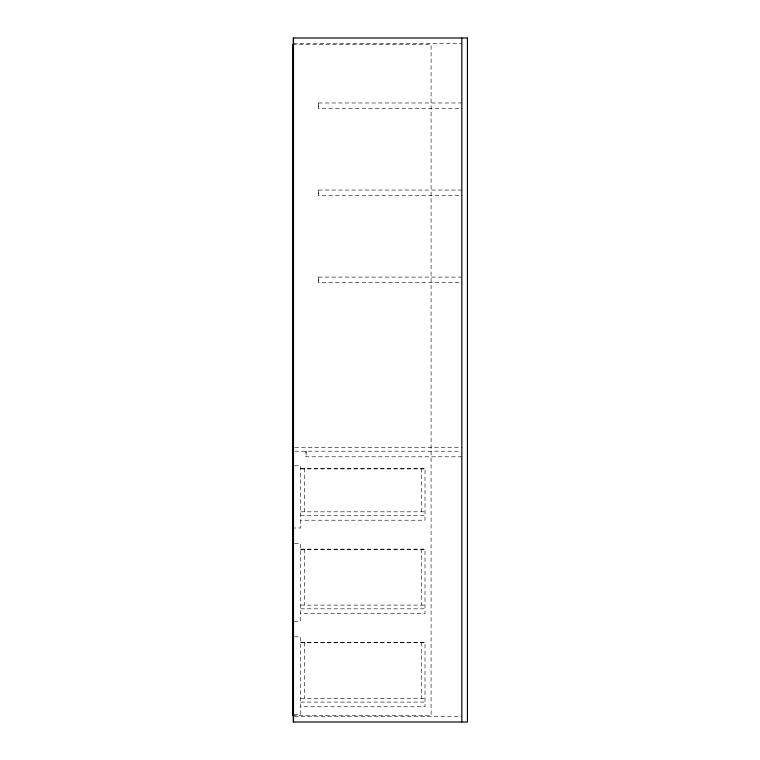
<?xml version="1.0" encoding="UTF-8"?>
<svg xmlns="http://www.w3.org/2000/svg" width="760" height="760" viewBox="0 0 760 760"><rect width="100%" height="100%" fill="white"/><g stroke="black" fill="none" stroke-linecap="round" stroke-linejoin="round"><path stroke-width="0.57" stroke-dasharray="3.8 2.85" d="M293.322 43.596L461.833 43.596M292.572 44.526L431.081 44.526L431.081 715.473L292.572 715.473M462.013 102.98L318.373 102.98L318.373 108.576L462.013 108.576M462.013 190.038L318.373 190.038L318.373 195.633L462.013 195.633M462.013 277.087L318.373 277.087L318.373 282.682L462.013 282.682M294.88 447.469L462.013 447.469M294.88 451.202L460.835 451.202M462.013 456.798L305.938 456.798L305.938 451.202M294.528 465.813L300.656 465.813L300.656 527.991L293.502 527.991M300.656 468.302L425.02 468.302L425.02 520.22L300.656 520.22M300.656 468.92L425.02 468.92M300.656 511.822L425.02 511.822M300.656 515.556L425.02 515.556M294.528 543.542L300.656 543.542L300.656 621.262L293.502 621.262M300.656 549.138L425.02 549.138L425.02 613.491L300.656 613.491M300.656 549.755L425.02 549.755M300.656 605.102L425.02 605.102M300.656 608.827L425.02 608.827M294.528 636.813L300.656 636.813L300.656 714.542L293.502 714.542M300.656 642.409L425.02 642.409L425.02 706.762L300.656 706.762M300.656 642.589L425.02 642.589M300.656 698.373L425.02 698.373M300.656 702.097L425.02 702.097M294.5 716.404L461.833 716.404M421.287 468.302L421.287 511.822M421.287 549.138L421.287 605.102M421.287 642.409L421.287 698.373M318.563 102.98L318.563 108.576M318.563 190.038L318.563 195.633M318.563 277.087L318.563 282.682M306.128 451.202L306.128 456.798M304.389 468.302L304.389 511.822M304.389 549.138L304.389 605.102M304.389 642.409L304.389 698.373"/><path stroke-width="1.14" d="M461.833 38L461.833 722M293.502 38L293.502 722M292.572 44.526L292.572 715.473M467.428 38L293.322 38L293.322 722L467.428 722L467.428 38"/></g></svg>
